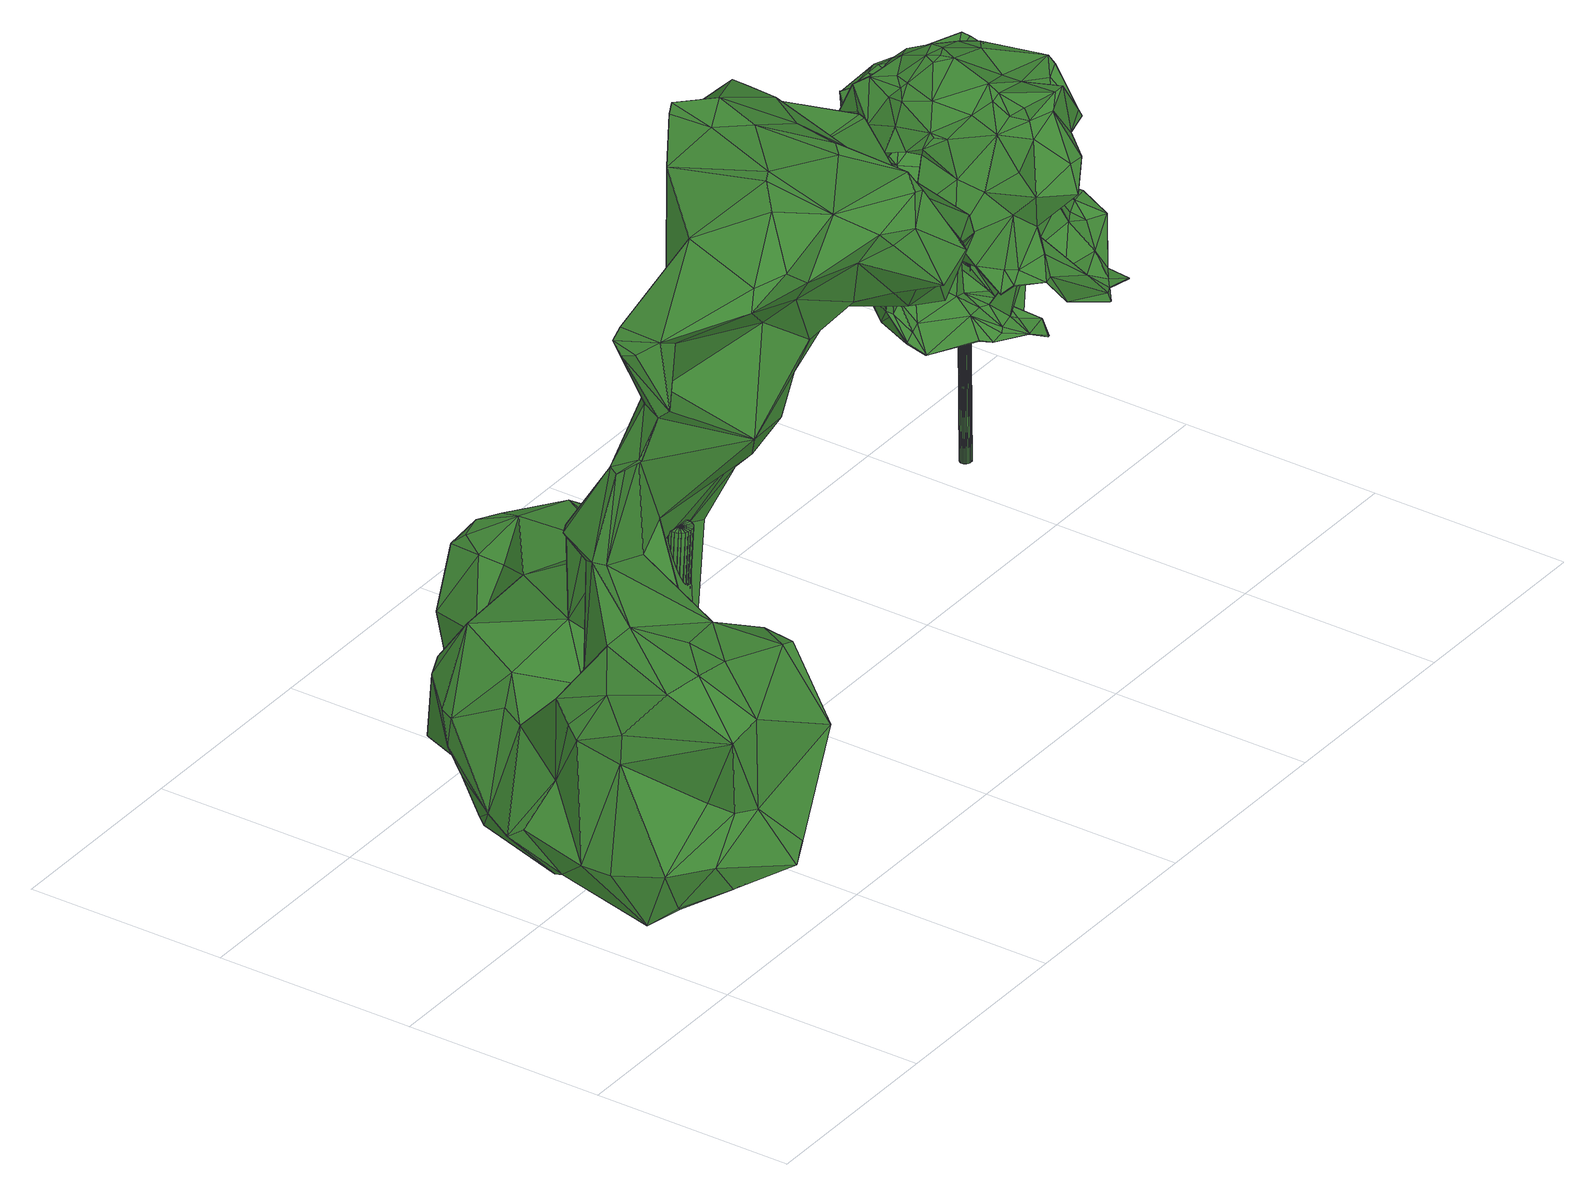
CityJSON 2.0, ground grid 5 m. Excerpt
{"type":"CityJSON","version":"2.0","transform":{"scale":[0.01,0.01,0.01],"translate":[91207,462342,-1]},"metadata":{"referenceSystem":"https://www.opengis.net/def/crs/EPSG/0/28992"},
"CityObjects":{
"tree1":{"type":"SolitaryVegetationObject","attributes":{"gtid":47,"crown_width_m":12.73,"crown_median_z":6.06,"trunk_H_m":6.64,"trunk_DBH_m":0.618,"trunk_radius_m":0.309,"trunk_base_height_m":-0.58,"original_gtid":"47"},"geometry":[{"type":"Solid","lod":"3","boundaries":[[[[0,1,2]],[[3,4,5]],[[6,5,4]],[[6,3,5]],[[7,8,9]],[[10,11,12]],[[13,2,1]],[[14,15,16]],[[16,17,14]],[[18,16,19]],[[20,21,22]],[[23,24,25]],[[26,27,28]],[[29,30,31]],[[32,33,34]],[[8,7,35]],[[36,37,38]],[[39,40,41]],[[42,43,44]],[[45,46,47]],[[47,46,48]],[[16,49,17]],[[50,51,52]],[[53,54,55]],[[50,56,57]],[[58,59,60]],[[61,62,63]],[[64,65,66]],[[64,66,67]],[[42,68,69]],[[70,71,72]],[[73,74,75]],[[58,76,59]],[[49,18,77]],[[12,78,79]],[[80,81,14]],[[63,62,82]],[[83,84,85]],[[25,86,87]],[[88,89,90]],[[91,92,93]],[[91,93,79]],[[94,80,95]],[[94,95,96]],[[18,19,97]],[[63,98,61]],[[44,43,99]],[[100,101,102]],[[98,58,61]],[[103,104,105]],[[106,107,108]],[[70,107,106]],[[109,2,51]],[[0,2,109]],[[58,28,61]],[[16,18,49]],[[57,56,110]],[[111,112,99]],[[109,51,113]],[[114,115,116]],[[113,117,118]],[[113,119,117]],[[99,112,48]],[[120,121,122]],[[123,95,14]],[[124,22,125]],[[81,15,14]],[[126,127,128]],[[129,28,27]],[[130,131,132]],[[133,134,135]],[[61,28,62]],[[62,28,129]],[[136,137,138]],[[139,21,20]],[[18,97,24]],[[124,20,22]],[[106,140,141]],[[142,6,143]],[[118,143,6]],[[144,145,33]],[[146,145,144]],[[98,76,58]],[[86,25,31]],[[24,97,31]],[[147,39,148]],[[147,148,117]],[[25,24,31]],[[113,57,149]],[[113,149,119]],[[108,140,106]],[[143,118,148]],[[29,126,30]],[[31,19,29]],[[127,86,128]],[[111,99,43]],[[57,113,50]],[[39,143,148]],[[25,150,23]],[[91,151,152]],[[153,150,25]],[[26,154,155]],[[156,157,158]],[[159,160,161]],[[77,162,163]],[[153,162,23]],[[27,164,129]],[[155,27,26]],[[26,28,58]],[[2,84,52]],[[165,52,84]],[[48,112,166]],[[14,167,55]],[[17,167,14]],[[166,47,48]],[[121,168,169]],[[158,33,32]],[[18,162,77]],[[170,47,166]],[[62,129,164]],[[82,62,164]],[[132,110,171]],[[172,173,164]],[[70,106,174]],[[155,164,27]],[[123,175,95]],[[142,143,176]],[[51,2,52]],[[177,127,126]],[[178,66,72]],[[179,180,38]],[[181,182,180]],[[181,183,182]],[[117,148,118]],[[184,107,66]],[[19,185,29]],[[185,126,29]],[[37,186,187]],[[39,147,114]],[[117,119,147]],[[179,181,180]],[[153,23,150]],[[188,85,189]],[[113,51,50]],[[59,69,60]],[[13,1,190]],[[52,56,50]],[[144,157,138]],[[191,192,125]],[[164,173,82]],[[121,131,130]],[[193,194,172]],[[195,196,120]],[[124,125,190]],[[197,190,125]],[[124,190,0]],[[198,124,0]],[[109,198,0]],[[96,95,182]],[[135,68,7]],[[195,122,199]],[[135,60,68]],[[190,1,0]],[[184,65,200]],[[201,200,65]],[[13,190,197]],[[165,202,90]],[[20,3,6]],[[81,80,177]],[[75,74,170]],[[122,195,120]],[[203,42,44]],[[108,107,35]],[[204,205,206]],[[141,140,207]],[[87,86,127]],[[67,80,208]],[[143,209,41]],[[7,68,203]],[[135,7,9]],[[133,135,9]],[[30,126,128]],[[31,97,19]],[[7,207,108]],[[7,108,35]],[[210,203,211]],[[212,211,203]],[[102,53,55]],[[100,102,55]],[[108,207,140]],[[25,71,153]],[[141,174,106]],[[35,184,8]],[[107,184,35]],[[38,175,213]],[[25,87,71]],[[8,184,133]],[[73,45,74]],[[31,30,128]],[[31,128,86]],[[71,178,72]],[[175,182,95]],[[114,116,214]],[[215,216,217]],[[215,217,156]],[[198,109,218]],[[213,186,36]],[[70,72,107]],[[199,219,220]],[[194,221,82]],[[222,223,205]],[[178,87,224]],[[225,11,121]],[[186,37,36]],[[168,121,226]],[[34,227,176]],[[98,63,228]],[[229,98,228]],[[75,187,186]],[[53,230,54]],[[177,80,67]],[[231,137,136]],[[205,223,100]],[[47,74,45]],[[181,179,193]],[[14,232,123]],[[184,66,65]],[[41,34,176]],[[233,149,110]],[[182,183,96]],[[92,91,222]],[[23,162,234]],[[136,139,231]],[[226,105,168]],[[235,105,226]],[[163,174,49]],[[236,188,216]],[[236,220,219]],[[156,220,236]],[[146,144,138]],[[42,111,43]],[[15,19,16]],[[170,74,47]],[[155,237,181]],[[126,15,177]],[[81,177,15]],[[71,70,163]],[[48,238,99]],[[46,238,48]],[[170,187,75]],[[33,227,34]],[[145,227,33]],[[207,210,141]],[[15,185,19]],[[126,185,15]],[[147,119,115]],[[147,115,114]],[[145,239,227]],[[156,138,157]],[[110,132,240]],[[90,171,165]],[[23,234,24]],[[111,241,112]],[[203,68,42]],[[99,238,44]],[[100,55,167]],[[161,160,204]],[[193,172,164]],[[186,213,75]],[[73,75,213]],[[71,87,178]],[[57,110,149]],[[33,157,144]],[[225,242,79]],[[168,105,104]],[[233,116,149]],[[175,103,235]],[[243,32,34]],[[234,18,24]],[[8,133,9]],[[7,203,244]],[[73,12,46]],[[192,245,125]],[[207,7,244]],[[134,201,246]],[[134,133,200]],[[180,175,38]],[[182,175,180]],[[14,55,54]],[[232,14,54]],[[172,194,173]],[[194,82,173]],[[181,193,155]],[[164,155,193]],[[137,239,146]],[[44,212,203]],[[198,4,3]],[[218,4,198]],[[70,174,163]],[[244,210,207]],[[176,143,41]],[[247,248,188]],[[96,208,80]],[[41,209,39]],[[229,228,166]],[[163,162,153]],[[158,157,33]],[[46,93,238]],[[77,163,49]],[[246,208,183]],[[89,130,171]],[[216,188,245]],[[110,240,233]],[[240,132,131]],[[248,152,85]],[[248,85,188]],[[232,103,175]],[[199,122,169]],[[137,231,239]],[[122,121,169]],[[39,114,40]],[[45,73,46]],[[227,142,176]],[[230,232,54]],[[161,206,212]],[[231,249,239]],[[236,216,215]],[[156,236,215]],[[146,239,145]],[[237,246,183]],[[151,250,88]],[[242,250,151]],[[71,163,153]],[[238,212,44]],[[93,212,238]],[[188,219,247]],[[236,219,188]],[[189,13,245]],[[189,245,188]],[[226,251,235]],[[198,3,124]],[[119,149,116]],[[252,199,220]],[[252,220,158]],[[156,158,220]],[[191,216,192]],[[216,191,136]],[[124,3,20]],[[204,222,205]],[[165,171,52]],[[146,138,137]],[[227,239,142]],[[249,142,239]],[[159,92,160]],[[56,171,110]],[[113,118,218]],[[243,34,41]],[[141,210,205]],[[246,237,155]],[[246,155,154]],[[152,248,101]],[[183,181,237]],[[154,134,246]],[[244,203,210]],[[120,196,233]],[[72,66,107]],[[232,104,103]],[[49,141,205]],[[49,205,17]],[[169,219,199]],[[138,217,216]],[[6,4,118]],[[191,125,253]],[[191,253,136]],[[60,135,254]],[[60,254,58]],[[68,60,69]],[[154,26,254]],[[205,210,211]],[[218,118,4]],[[177,67,224]],[[98,241,76]],[[221,166,228]],[[221,228,63]],[[52,171,56]],[[64,208,65]],[[67,208,64]],[[183,208,96]],[[174,141,49]],[[240,121,120]],[[240,120,233]],[[166,112,241]],[[135,134,154]],[[42,69,59]],[[42,59,111]],[[87,127,224]],[[177,224,127]],[[93,46,12]],[[63,82,221]],[[90,151,88]],[[202,151,90]],[[225,78,11]],[[226,11,10]],[[121,11,226]],[[58,254,26]],[[39,209,143]],[[113,218,109]],[[130,89,88]],[[138,156,217]],[[169,168,104]],[[125,21,139]],[[22,21,125]],[[136,253,139]],[[103,105,235]],[[196,214,116]],[[125,139,253]],[[154,254,135]],[[152,101,91]],[[90,89,171]],[[91,223,222]],[[91,101,223]],[[76,241,59]],[[59,241,111]],[[92,222,160]],[[94,96,80]],[[251,226,10]],[[93,159,212]],[[159,161,212]],[[93,92,159]],[[66,224,67]],[[178,224,66]],[[18,234,162]],[[170,221,187]],[[206,205,255]],[[187,221,194]],[[166,221,170]],[[195,199,252]],[[195,252,158]],[[211,255,205]],[[79,242,91]],[[151,91,242]],[[204,206,161]],[[6,142,256]],[[6,256,20]],[[208,246,201]],[[208,201,65]],[[175,123,232]],[[175,251,213]],[[204,160,222]],[[205,167,17]],[[100,167,205]],[[37,257,38]],[[240,131,121]],[[179,38,257]],[[134,200,201]],[[193,179,257]],[[37,187,257]],[[187,258,257]],[[258,193,257]],[[132,171,130]],[[32,243,158]],[[80,14,95]],[[169,104,219]],[[251,73,213]],[[38,213,36]],[[235,251,175]],[[232,230,104]],[[196,116,233]],[[102,248,247]],[[102,101,248]],[[214,158,243]],[[214,243,114]],[[158,214,195]],[[196,195,214]],[[13,259,2]],[[189,259,13]],[[84,2,259]],[[84,259,189]],[[189,85,84]],[[225,250,242]],[[251,10,73]],[[216,245,192]],[[197,125,245]],[[130,88,250]],[[13,197,245]],[[53,104,230]],[[53,102,104]],[[219,104,247]],[[247,104,102]],[[79,78,225]],[[11,78,12]],[[151,260,152]],[[79,93,12]],[[73,10,12]],[[184,200,133]],[[187,194,258]],[[258,194,193]],[[212,206,255]],[[212,255,211]],[[138,216,136]],[[142,249,256]],[[139,20,256]],[[231,139,256]],[[231,256,249]],[[241,229,166]],[[241,98,229]],[[121,250,225]],[[130,250,121]],[[202,261,151]],[[165,84,261]],[[165,261,202]],[[100,262,101]],[[223,101,262]],[[223,262,100]],[[41,40,243]],[[114,243,40]],[[151,261,260]],[[119,116,115]],[[261,84,260]],[[152,260,85]],[[83,85,260]],[[83,260,84]],[[263,264,265]],[[263,265,266]],[[266,265,267]],[[266,267,268]],[[265,264,269]],[[265,269,267]],[[267,269,270]],[[267,270,268]],[[269,264,271]],[[269,271,270]],[[270,271,272]],[[270,272,268]],[[271,264,273]],[[271,273,272]],[[272,273,274]],[[272,274,268]],[[273,264,275]],[[273,275,274]],[[274,275,276]],[[274,276,268]],[[275,264,277]],[[275,277,276]],[[276,277,278]],[[276,278,268]],[[277,264,279]],[[277,279,278]],[[278,279,280]],[[278,280,268]],[[279,264,281]],[[279,281,280]],[[280,281,282]],[[280,282,268]],[[281,264,283]],[[281,283,282]],[[282,283,284]],[[282,284,268]],[[283,264,285]],[[283,285,284]],[[284,285,286]],[[284,286,268]],[[285,264,287]],[[285,287,286]],[[286,287,288]],[[286,288,268]],[[287,264,289]],[[287,289,288]],[[288,289,290]],[[288,290,268]],[[289,264,291]],[[289,291,290]],[[290,291,292]],[[290,292,268]],[[291,264,293]],[[291,293,292]],[[292,293,294]],[[292,294,268]],[[293,264,295]],[[293,295,294]],[[294,295,296]],[[294,296,268]],[[295,264,297]],[[295,297,296]],[[296,297,298]],[[296,298,268]],[[297,264,299]],[[297,299,298]],[[298,299,300]],[[298,300,268]],[[299,264,301]],[[299,301,300]],[[300,301,302]],[[300,302,268]],[[301,264,303]],[[301,303,302]],[[302,303,304]],[[302,304,268]],[[303,264,305]],[[303,305,304]],[[304,305,306]],[[304,306,268]],[[305,264,307]],[[305,307,306]],[[306,307,308]],[[306,308,268]],[[307,264,309]],[[307,309,308]],[[308,309,310]],[[308,310,268]],[[309,264,311]],[[309,311,310]],[[310,311,312]],[[310,312,268]],[[311,264,263]],[[311,263,312]],[[312,263,266]],[[312,266,268]]]]}]},
"tree2":{"type":"SolitaryVegetationObject","attributes":{"gtid":76,"crown_width_m":6.55,"crown_median_z":5.86,"trunk_H_m":6.32,"trunk_DBH_m":0.288,"trunk_radius_m":0.144,"trunk_base_height_m":-0.46,"original_gtid":"77"},"geometry":[{"type":"Solid","lod":"3","boundaries":[[[[313,314,315]],[[316,315,314]],[[317,318,319]],[[320,321,322]],[[323,324,325]],[[326,327,328]],[[329,330,331]],[[332,333,334]],[[335,336,337]],[[338,339,340]],[[341,342,343]],[[344,345,346]],[[347,348,349]],[[350,351,352]],[[340,353,354]],[[355,354,353]],[[328,356,357]],[[327,356,328]],[[358,359,360]],[[361,359,362]],[[363,364,365]],[[366,367,368]],[[327,357,356]],[[369,342,370]],[[371,346,345]],[[351,350,372]],[[373,374,375]],[[376,377,378]],[[379,376,378]],[[380,381,382]],[[383,384,385]],[[376,386,377]],[[387,377,386]],[[388,389,390]],[[391,392,393]],[[394,395,396]],[[397,329,398]],[[399,400,401]],[[402,403,404]],[[339,313,405]],[[406,407,408]],[[409,350,352]],[[348,410,349]],[[411,412,413]],[[414,413,412]],[[377,387,415]],[[416,417,418]],[[419,420,421]],[[422,393,418]],[[391,393,422]],[[402,423,424]],[[402,424,425]],[[426,427,428]],[[429,430,431]],[[415,387,432]],[[433,434,411]],[[400,435,401]],[[436,437,438]],[[439,358,360]],[[439,360,440]],[[441,344,442]],[[432,387,443]],[[379,444,386]],[[441,445,446]],[[447,445,441]],[[448,449,450]],[[426,451,444]],[[452,321,453]],[[405,454,339]],[[455,456,457]],[[458,459,460]],[[448,459,458]],[[461,462,463]],[[464,465,423]],[[466,467,468]],[[469,470,471]],[[472,470,469]],[[473,474,475]],[[476,477,478]],[[479,480,481]],[[482,445,447]],[[403,371,483]],[[484,485,486]],[[487,488,489]],[[415,490,452]],[[491,492,493]],[[494,399,495]],[[409,352,351]],[[496,426,497]],[[498,491,499]],[[499,491,493]],[[500,501,379]],[[378,500,379]],[[404,403,483]],[[502,400,503]],[[504,505,495]],[[506,507,508]],[[477,508,509]],[[506,508,477]],[[510,511,512]],[[513,514,329]],[[456,351,372]],[[382,515,516]],[[517,518,457]],[[451,443,444]],[[496,497,451]],[[416,475,474]],[[388,519,389]],[[361,362,520]],[[475,416,393]],[[475,393,392]],[[500,521,350]],[[398,329,522]],[[333,523,524]],[[336,474,337]],[[507,337,474]],[[506,337,507]],[[525,526,527]],[[453,321,528]],[[328,529,326]],[[498,530,531]],[[329,397,484]],[[532,533,534]],[[535,457,536]],[[520,362,537]],[[376,379,386]],[[324,323,503]],[[503,538,324]],[[539,485,540]],[[541,505,542]],[[543,544,545]],[[462,546,547]],[[462,547,548]],[[534,549,550]],[[551,552,499]],[[553,499,552]],[[554,548,555]],[[443,414,432]],[[335,416,336]],[[550,556,532]],[[534,550,532]],[[507,474,508]],[[557,558,464]],[[392,547,546]],[[440,559,368]],[[502,435,400]],[[549,340,560]],[[484,486,329]],[[364,561,365]],[[473,475,392]],[[347,410,537]],[[562,563,399]],[[348,396,395]],[[348,564,396]],[[565,566,567]],[[472,469,455]],[[568,359,361]],[[569,390,472]],[[518,569,472]],[[570,492,571]],[[572,573,550]],[[572,550,560]],[[574,575,576]],[[492,354,571]],[[577,363,578]],[[446,579,551]],[[476,506,477]],[[384,573,385]],[[464,558,580]],[[581,582,583]],[[584,353,510]],[[533,510,353]],[[361,562,585]],[[570,586,587]],[[373,342,369]],[[322,490,415]],[[322,415,588]],[[446,445,482]],[[408,589,406]],[[389,519,590]],[[341,591,370]],[[418,592,593]],[[594,595,596]],[[597,463,509]],[[560,340,339]],[[332,598,599]],[[398,600,601]],[[602,553,517]],[[386,444,443]],[[387,386,443]],[[603,446,482]],[[604,447,442]],[[601,605,540]],[[606,607,324]],[[607,608,324]],[[332,334,598]],[[609,610,611]],[[569,518,517]],[[317,612,613]],[[317,613,318]],[[614,615,616]],[[617,618,619]],[[336,416,474]],[[529,328,620]],[[458,358,439]],[[458,439,448]],[[517,553,569]],[[621,333,622]],[[623,624,542]],[[560,317,625]],[[322,321,490]],[[347,349,410]],[[626,627,628]],[[629,526,525]],[[630,631,632]],[[633,368,367]],[[486,634,330]],[[405,320,635]],[[615,614,374]],[[345,344,441]],[[418,393,416]],[[575,636,576]],[[589,637,638]],[[415,432,588]],[[320,639,583]],[[640,618,641]],[[642,641,618]],[[531,340,354]],[[411,326,433]],[[525,527,406]],[[643,364,363]],[[373,375,614]],[[466,468,389]],[[644,471,524]],[[457,518,472]],[[440,368,645]],[[313,339,314]],[[476,566,335]],[[603,579,446]],[[646,647,648]],[[391,547,392]],[[314,339,649]],[[493,492,570]],[[650,620,481]],[[409,651,350]],[[389,468,390]],[[468,467,390]],[[611,652,634]],[[649,531,530]],[[607,653,608]],[[654,417,416]],[[423,655,464]],[[537,595,594]],[[531,492,498]],[[513,590,656]],[[657,591,653]],[[657,653,607]],[[456,372,430]],[[514,658,659]],[[495,658,514]],[[355,353,584]],[[498,553,602]],[[499,553,498]],[[546,462,660]],[[633,661,368]],[[499,662,551]],[[568,361,585]],[[466,663,467]],[[331,663,466]],[[642,629,641]],[[664,641,629]],[[621,665,666]],[[568,585,667]],[[410,395,668]],[[556,384,565]],[[384,383,565]],[[374,614,375]],[[548,669,462]],[[670,671,672]],[[425,424,365]],[[317,319,625]],[[673,611,674]],[[618,434,675]],[[555,391,554]],[[391,555,547]],[[547,555,548]],[[449,653,418]],[[440,360,559]],[[313,315,676]],[[632,677,678]],[[602,535,530]],[[517,457,602]],[[546,660,473]],[[536,408,535]],[[589,525,406]],[[358,458,595]],[[460,596,595]],[[460,595,458]],[[667,585,366]],[[562,366,585]],[[679,646,680]],[[681,436,682]],[[454,613,612]],[[503,494,538]],[[385,683,383]],[[569,553,421]],[[441,442,447]],[[602,530,498]],[[580,558,465]],[[484,397,485]],[[378,377,684]],[[685,473,660]],[[409,686,651]],[[662,446,551]],[[479,626,451]],[[628,451,626]],[[560,612,317]],[[563,562,687]],[[687,361,520]],[[361,687,562]],[[318,433,326]],[[564,688,689]],[[605,601,687]],[[344,671,442]],[[373,436,374]],[[491,498,492]],[[477,533,478]],[[637,589,536]],[[381,564,515]],[[433,690,434]],[[404,574,576]],[[456,691,536]],[[399,401,562]],[[603,482,504]],[[587,586,575]],[[574,587,575]],[[644,524,686]],[[423,465,624]],[[692,530,535]],[[649,530,692]],[[649,692,535]],[[481,620,357]],[[351,455,409]],[[588,432,414]],[[359,358,595]],[[693,668,395]],[[694,695,653]],[[329,486,330]],[[418,417,592]],[[696,591,554]],[[656,590,519]],[[626,357,627]],[[655,423,437]],[[503,400,399]],[[602,457,535]],[[470,472,697]],[[467,697,390]],[[617,698,699]],[[700,701,702]],[[700,702,621]],[[481,626,479]],[[480,489,703]],[[471,610,598]],[[609,598,610]],[[481,357,626]],[[693,622,332]],[[395,622,693]],[[560,550,549]],[[556,567,532]],[[563,687,704]],[[704,687,522]],[[476,478,533]],[[476,533,532]],[[436,615,374]],[[522,600,398]],[[477,509,705]],[[649,535,314]],[[359,568,360]],[[568,667,360]],[[669,681,463]],[[554,591,341]],[[645,661,706]],[[325,324,695]],[[642,406,527]],[[474,473,707]],[[474,707,508]],[[345,708,709]],[[710,708,345]],[[711,596,712]],[[488,592,417]],[[524,471,334]],[[713,634,539]],[[454,405,635]],[[454,635,619]],[[690,613,675]],[[339,454,560]],[[416,683,654]],[[335,683,416]],[[654,679,417]],[[323,714,503]],[[464,655,369]],[[542,505,658]],[[577,715,363]],[[598,334,471]],[[483,574,404]],[[589,638,525]],[[669,463,462]],[[390,569,716]],[[342,373,614]],[[482,715,577]],[[717,592,487]],[[392,546,473]],[[414,412,588]],[[718,653,449]],[[719,465,558]],[[510,571,584]],[[503,399,494]],[[476,337,506]],[[335,337,476]],[[318,690,433]],[[326,529,319]],[[326,319,318]],[[335,383,683]],[[557,720,558]],[[447,604,363]],[[643,363,604]],[[495,716,569]],[[339,338,649]],[[693,609,611]],[[380,717,480]],[[721,666,665]],[[586,570,571]],[[586,571,512]],[[512,571,510]],[[531,338,340]],[[560,454,612]],[[706,661,633]],[[531,649,338]],[[535,408,407]],[[472,390,697]],[[700,622,394]],[[495,514,716]],[[440,645,722]],[[717,487,480]],[[723,521,724]],[[723,724,452]],[[607,606,630]],[[313,528,405]],[[676,528,313]],[[642,526,629]],[[493,708,725]],[[323,325,633]],[[717,593,592]],[[451,497,479]],[[430,536,691]],[[583,429,698]],[[699,698,429]],[[341,343,616]],[[665,702,701]],[[667,368,559]],[[699,407,617]],[[573,572,726]],[[384,556,573]],[[527,526,642]],[[727,674,611]],[[541,494,495]],[[659,658,505]],[[563,704,399]],[[436,681,728]],[[514,704,329]],[[399,704,514]],[[366,435,502]],[[535,407,699]],[[729,380,382]],[[729,347,594]],[[549,353,340]],[[457,472,455]],[[496,451,426]],[[409,455,686]],[[686,455,469]],[[318,613,690]],[[630,720,657]],[[630,657,607]],[[427,701,700]],[[663,730,467]],[[550,573,556]],[[331,466,513]],[[331,513,329]],[[357,620,328]],[[350,651,500]],[[332,622,333]],[[367,366,502]],[[596,729,594]],[[399,514,578]],[[578,363,731]],[[732,444,379]],[[634,713,727]],[[732,665,426]],[[732,426,444]],[[711,729,596]],[[382,347,729]],[[532,566,476]],[[567,566,532]],[[428,564,381]],[[549,533,353]],[[549,534,533]],[[713,733,734]],[[601,485,398]],[[397,398,485]],[[366,368,667]],[[608,653,695]],[[348,688,564]],[[718,694,653]],[[606,324,677]],[[624,719,542]],[[395,394,622]],[[621,622,700]],[[390,716,388]],[[464,369,591]],[[667,559,360]],[[652,330,634]],[[652,331,330]],[[735,480,487]],[[538,677,324]],[[719,677,538]],[[736,582,581]],[[553,552,419]],[[579,419,552]],[[540,485,601]],[[456,430,691]],[[502,503,714]],[[502,714,367]],[[449,418,593]],[[680,703,489]],[[680,489,488]],[[737,628,627]],[[557,738,720]],[[739,515,382]],[[381,515,739]],[[737,443,628]],[[531,354,492]],[[430,740,664]],[[320,528,321]],[[689,515,564]],[[487,592,488]],[[684,377,741]],[[616,615,728]],[[616,728,681]],[[742,722,743]],[[320,405,528]],[[668,744,410]],[[428,479,497]],[[428,497,426]],[[744,734,733]],[[695,324,608]],[[706,633,695]],[[325,695,633]],[[706,695,694]],[[367,714,633]],[[699,431,314]],[[535,699,314]],[[745,632,631]],[[721,665,501]],[[314,431,316]],[[425,403,402]],[[334,333,524]],[[625,319,746]],[[329,704,522]],[[564,747,396]],[[734,727,713]],[[748,723,315]],[[537,594,347]],[[380,749,717]],[[428,747,564]],[[427,747,428]],[[396,700,394]],[[380,729,711]],[[634,727,611]],[[377,415,741]],[[427,700,747]],[[396,747,700]],[[697,467,730]],[[697,730,470]],[[709,708,493]],[[725,708,710]],[[501,665,732]],[[501,732,379]],[[501,750,721]],[[348,347,382]],[[751,734,668]],[[395,410,348]],[[539,634,485]],[[486,485,634]],[[315,723,452]],[[725,710,662]],[[446,662,710]],[[725,662,493]],[[345,441,710]],[[710,441,446]],[[414,443,752]],[[414,752,413]],[[737,752,443]],[[413,752,737]],[[469,471,644]],[[469,644,686]],[[694,645,706]],[[616,343,614]],[[586,512,753]],[[373,369,437]],[[591,369,370]],[[541,495,505]],[[523,754,686]],[[524,523,686]],[[740,582,736]],[[573,683,385]],[[683,726,654]],[[373,437,436]],[[341,370,342]],[[645,694,722]],[[755,638,637]],[[456,536,457]],[[368,661,645]],[[342,614,343]],[[435,562,401]],[[630,606,756]],[[737,627,413]],[[754,523,757]],[[756,606,745]],[[758,509,759]],[[759,575,758]],[[675,434,690]],[[577,578,659]],[[514,659,578]],[[740,429,582]],[[740,430,429]],[[577,659,760]],[[426,701,427]],[[665,701,426]],[[648,647,529]],[[698,619,583]],[[570,709,493]],[[570,483,709]],[[637,536,430]],[[583,582,429]],[[750,686,754]],[[686,750,651]],[[651,750,501]],[[651,501,500]],[[429,431,699]],[[618,675,619]],[[583,639,581]],[[761,742,743]],[[660,461,597]],[[664,629,755]],[[588,640,581]],[[762,618,617]],[[335,566,565]],[[676,453,528]],[[443,451,628]],[[640,641,664]],[[757,666,721]],[[454,619,675]],[[454,675,613]],[[650,703,680]],[[670,425,763]],[[408,536,589]],[[642,618,762]],[[430,755,637]],[[664,755,430]],[[617,406,642]],[[642,762,617]],[[617,407,406]],[[335,565,383]],[[640,736,581]],[[640,664,736]],[[656,519,514]],[[716,514,519]],[[698,617,619]],[[619,320,583]],[[320,619,635]],[[453,676,315]],[[455,351,456]],[[722,718,743]],[[722,694,718]],[[525,638,755]],[[722,742,440]],[[439,440,742]],[[439,742,448]],[[470,610,471]],[[606,544,745]],[[677,544,606]],[[623,399,578]],[[424,423,623]],[[623,423,624]],[[539,540,764]],[[539,764,713]],[[363,365,731]],[[424,623,365]],[[735,489,480]],[[346,403,765]],[[346,765,344]],[[344,672,671]],[[326,411,413]],[[348,382,688]],[[588,618,640]],[[567,556,565]],[[560,766,679]],[[625,766,560]],[[355,571,354]],[[584,571,355]],[[646,766,625]],[[646,679,766]],[[548,554,341]],[[755,629,525]],[[679,488,417]],[[705,512,511]],[[364,643,561]],[[767,679,726]],[[767,726,572]],[[573,726,683]],[[654,726,679]],[[533,477,511]],[[533,511,510]],[[632,745,677]],[[494,541,538]],[[575,753,758]],[[753,575,586]],[[719,538,541]],[[611,610,652]],[[504,495,768]],[[542,719,541]],[[369,655,437]],[[727,734,674]],[[341,669,548]],[[616,669,341]],[[681,669,616]],[[759,509,463]],[[759,463,681]],[[576,769,404]],[[572,560,767]],[[410,733,520]],[[744,733,410]],[[514,513,656]],[[751,668,693]],[[520,537,410]],[[357,327,627]],[[716,519,388]],[[513,466,590]],[[389,590,466]],[[543,745,544]],[[677,745,543]],[[623,658,399]],[[399,658,495]],[[751,693,611]],[[673,751,611]],[[674,734,751]],[[673,674,751]],[[623,542,658]],[[687,764,605]],[[605,764,540]],[[520,764,687]],[[520,713,764]],[[758,753,509]],[[587,483,570]],[[464,580,465]],[[703,650,480]],[[650,481,480]],[[483,587,574]],[[663,770,730]],[[621,702,665]],[[735,487,489]],[[504,760,505]],[[593,771,449]],[[593,717,749]],[[593,749,771]],[[709,483,371]],[[709,371,345]],[[765,403,772]],[[648,650,680]],[[721,750,754]],[[754,757,721]],[[648,680,646]],[[461,660,462]],[[391,422,554]],[[742,761,718]],[[742,718,448]],[[448,718,449]],[[696,554,422]],[[743,718,761]],[[326,627,327]],[[413,627,326]],[[599,609,332]],[[693,332,609]],[[599,598,609]],[[323,633,714]],[[648,529,650]],[[679,680,488]],[[679,767,560]],[[412,411,434]],[[412,434,588]],[[480,381,380]],[[479,428,381]],[[479,381,480]],[[381,739,382]],[[597,461,463]],[[315,316,748]],[[579,552,551]],[[516,515,689]],[[418,653,422]],[[422,653,696]],[[696,653,591]],[[748,521,723]],[[569,421,420]],[[553,419,421]],[[603,419,579]],[[603,504,420]],[[504,768,420]],[[569,420,495]],[[495,420,768]],[[603,420,419]],[[529,620,650]],[[712,596,460]],[[558,720,678]],[[558,678,719]],[[719,678,677]],[[720,632,678]],[[720,630,632]],[[577,760,482]],[[363,715,447]],[[623,731,365]],[[659,505,760]],[[504,482,760]],[[521,748,350]],[[435,366,562]],[[677,543,545]],[[677,545,544]],[[470,770,610]],[[652,610,770]],[[652,770,331]],[[470,730,770]],[[331,770,663]],[[713,520,733]],[[523,333,666]],[[523,666,757]],[[333,621,666]],[[378,684,500]],[[521,500,684]],[[736,664,740]],[[452,490,321]],[[453,315,452]],[[720,738,657]],[[588,581,639]],[[662,499,773]],[[473,685,707]],[[452,741,415]],[[493,773,499]],[[662,773,493]],[[508,685,509]],[[707,685,508]],[[430,372,431]],[[756,774,630]],[[630,774,631]],[[745,631,774]],[[745,774,756]],[[431,372,316]],[[319,647,646]],[[529,647,319]],[[404,769,402]],[[588,434,618]],[[759,402,769]],[[477,705,511]],[[382,516,688]],[[689,688,516]],[[712,749,711]],[[380,711,749]],[[685,660,597]],[[685,597,509]],[[425,772,403]],[[670,672,425]],[[601,600,687]],[[522,687,600]],[[372,350,748]],[[372,748,316]],[[623,578,731]],[[769,576,636]],[[521,684,724]],[[668,734,744]],[[712,460,775]],[[322,588,639]],[[322,639,320]],[[771,775,449]],[[749,775,771]],[[749,712,775]],[[402,438,423]],[[682,438,402]],[[423,438,437]],[[741,724,684]],[[741,452,724]],[[561,643,763]],[[759,682,402]],[[509,753,705]],[[759,681,682]],[[682,436,438]],[[705,753,512]],[[449,775,459]],[[459,775,460]],[[595,537,776]],[[595,776,359]],[[464,738,557]],[[591,738,464]],[[591,657,738]],[[561,763,365]],[[604,763,643]],[[670,763,604]],[[362,359,776]],[[362,776,537]],[[365,763,425]],[[436,728,615]],[[646,746,319]],[[625,746,646]],[[442,671,604]],[[670,604,671]],[[482,447,715]],[[449,459,450]],[[719,624,465]],[[371,403,346]],[[769,636,759]],[[759,636,575]],[[765,772,344]],[[672,344,772]],[[672,772,425]],[[448,450,459]],[[777,778,779]],[[777,779,780]],[[780,779,781]],[[780,781,782]],[[779,778,783]],[[779,783,781]],[[781,783,784]],[[781,784,782]],[[783,778,785]],[[783,785,784]],[[784,785,786]],[[784,786,782]],[[785,778,787]],[[785,787,786]],[[786,787,788]],[[786,788,782]],[[787,778,789]],[[787,789,788]],[[788,789,790]],[[788,790,782]],[[789,778,791]],[[789,791,790]],[[790,791,792]],[[790,792,782]],[[791,778,793]],[[791,793,792]],[[792,793,794]],[[792,794,782]],[[793,778,795]],[[793,795,794]],[[794,795,796]],[[794,796,782]],[[795,778,797]],[[795,797,796]],[[796,797,798]],[[796,798,782]],[[797,778,799]],[[797,799,798]],[[798,799,800]],[[798,800,782]],[[799,778,801]],[[799,801,800]],[[800,801,802]],[[800,802,782]],[[801,778,803]],[[801,803,802]],[[802,803,804]],[[802,804,782]],[[803,778,805]],[[803,805,804]],[[804,805,806]],[[804,806,782]],[[805,778,807]],[[805,807,806]],[[806,807,808]],[[806,808,782]],[[807,778,809]],[[807,809,808]],[[808,809,810]],[[808,810,782]],[[809,778,811]],[[809,811,810]],[[810,811,812]],[[810,812,782]],[[811,778,813]],[[811,813,812]],[[812,813,814]],[[812,814,782]],[[813,778,815]],[[813,815,814]],[[814,815,816]],[[814,816,782]],[[815,778,817]],[[815,817,816]],[[816,817,818]],[[816,818,782]],[[817,778,819]],[[817,819,818]],[[818,819,820]],[[818,820,782]],[[819,778,821]],[[819,821,820]],[[820,821,822]],[[820,822,782]],[[821,778,823]],[[821,823,822]],[[822,823,824]],[[822,824,782]],[[823,778,825]],[[823,825,824]],[[824,825,826]],[[824,826,782]],[[825,778,777]],[[825,777,826]],[[826,777,780]],[[826,780,782]]]]}]}
},
"vertices":[
[893,655,1584],[901,772,1573],[784,698,1523],[1085,559,1529],[1069,448,1526],[1121,478,1483],[1153,476,1463],[108,707,202],[158,764,148],[150,746,137],[476,549,737],[475,560,980],[346,557,773],[987,814,1392],[771,740,447],[899,849,405],[850,893,446],[680,886,488],[855,1139,430],[982,1094,422],[1182,681,1502],[1232,791,1468],[1207,815,1488],[795,1277,341],[849,1247,386],[826,1271,170],[73,217,141],[239,161,170],[87,185,152],[1094,1041,346],[1051,1024,226],[1004,1121,255],[1269,308,1109],[1322,329,1031],[1310,245,1242],[231,860,180],[560,241,581],[557,168,493],[569,233,471],[1107,126,1347],[1098,148,1307],[1154,179,1315],[107,528,352],[63,464,542],[96,519,573],[255,276,719],[213,403,736],[163,187,714],[92,222,689],[633,975,451],[734,386,1544],[796,443,1571],[624,529,1482],[810,599,706],[784,618,648],[750,623,669],[595,337,1436],[672,303,1445],[24,228,127],[8,392,231],[45,468,163],[83,186,156],[169,101,191],[112,108,272],[521,894,149],[408,736,107],[535,930,111],[703,823,136],[28,602,223],[32,561,252],[450,1103,87],[674,1207,128],[451,1100,83],[380,299,701],[267,189,696],[480,182,632],[4,311,236],[759,1112,363],[413,554,990],[381,556,989],[770,685,196],[862,704,223],[294,18,219],[809,544,1264],[638,599,1362],[854,706,1164],[946,1109,128],[880,1098,117],[364,531,1312],[372,498,1321],[404,581,1314],[398,583,991],[366,685,801],[307,568,797],[597,620,335],[605,593,380],[655,518,145],[878,1199,405],[9,171,278],[86,379,635],[634,642,710],[609,611,997],[781,553,821],[722,597,674],[829,548,780],[785,521,827],[360,1030,316],[311,888,142],[245,909,233],[826,458,1575],[565,323,1392],[49,433,519],[58,319,568],[848,301,1509],[1042,142,1281],[943,208,1412],[885,260,1379],[1035,212,1500],[1067,254,1522],[911,221,1452],[882,386,1138],[681,395,982],[875,423,1045],[617,616,430],[1002,709,1586],[1109,882,1426],[1066,991,255],[1005,1002,148],[1034,1026,197],[187,111,178],[429,447,1166],[548,545,1133],[490,474,1300],[200,710,98],[209,509,122],[94,521,121],[1364,730,1314],[1388,570,1163],[1352,578,1137],[1262,766,1429],[279,946,298],[386,954,461],[1290,445,1350],[1098,227,1450],[1397,469,1007],[1433,421,1080],[1427,465,1059],[998,186,1435],[1063,211,1492],[746,299,1385],[776,1277,276],[461,535,1138],[630,643,1063],[687,1242,234],[179,448,124],[310,212,163],[1303,534,1040],[1350,488,1008],[1213,351,1066],[335,604,775],[385,690,785],[346,591,755],[759,1179,365],[593,1072,285],[283,72,188],[448,591,1323],[158,94,572],[639,778,452],[771,463,874],[846,438,938],[235,84,601],[425,469,1337],[319,58,219],[297,20,216],[390,1034,346],[600,498,422],[1320,265,1276],[945,846,135],[667,1084,101],[584,303,257],[621,343,248],[558,329,145],[630,364,241],[637,426,144],[316,800,117],[1098,997,339],[514,179,624],[449,34,495],[960,743,1083],[873,713,1203],[924,781,1588],[1278,748,1354],[1177,720,1317],[383,166,220],[327,24,261],[944,361,1200],[956,321,1220],[1076,872,1418],[953,581,1586],[900,457,1041],[265,677,112],[307,612,148],[457,596,1282],[222,701,373],[407,659,755],[461,738,511],[401,604,730],[258,908,299],[560,609,148],[1135,158,1342],[326,794,423],[376,640,419],[207,522,564],[562,288,596],[1012,254,1238],[1252,583,1103],[1184,660,1139],[1308,579,1108],[1033,414,1526],[1018,621,953],[1094,553,1076],[241,84,367],[406,706,794],[446,697,788],[783,944,122],[399,500,1034],[566,567,776],[1342,325,1243],[194,113,369],[186,179,376],[812,594,703],[1441,638,1341],[785,599,649],[774,349,1311],[803,1243,371],[621,590,687],[1063,632,996],[470,386,147],[161,428,706],[1409,543,1164],[766,431,1227],[60,325,490],[396,505,1037],[1068,224,1243],[262,769,374],[1045,741,1248],[437,437,152],[920,670,976],[885,680,1039],[1436,621,1339],[423,473,1143],[449,409,606],[1118,507,1135],[1292,753,1365],[81,450,146],[454,583,478],[1253,629,1357],[527,229,368],[378,188,374],[791,584,1364],[574,585,1167],[532,598,1243],[568,573,777],[671,601,41],[640,602,42],[670,609,41],[689,576,705],[688,584,706],[658,578,706],[667,616,42],[685,592,706],[663,623,42],[680,598,706],[656,628,43],[674,604,706],[649,632,43],[667,607,707],[641,633,43],[659,608,707],[633,632,43],[651,608,707],[626,629,43],[643,605,707],[619,625,43],[637,600,707],[614,618,43],[632,594,707],[610,611,43],[628,586,707],[609,603,43],[627,579,707],[610,595,43],[628,571,707],[613,588,42],[631,563,706],[617,581,42],[635,557,706],[624,576,41],[641,551,706],[631,572,41],[649,548,705],[639,571,41],[657,547,705],[647,572,41],[665,547,705],[654,575,41],[672,550,705],[661,579,41],[679,555,705],[666,586,41],[684,561,705],[669,593,41],[687,568,705],
[1955,965,858],[1944,926,848],[1927,949,952],[1855,857,949],[2136,1165,853],[2200,1120,907],[2200,1118,904],[1977,1057,924],[1971,1019,1009],[2036,995,1015],[2222,781,723],[2208,849,686],[2277,781,695],[2256,1062,932],[2374,1007,939],[2351,1021,913],[2009,477,620],[1964,491,702],[1935,481,707],[2112,510,930],[2096,574,1033],[2066,507,936],[2230,1139,622],[2276,1034,538],[2277,1070,516],[2020,995,669],[1970,1009,765],[2049,1046,662],[2334,826,493],[2316,736,461],[2344,742,457],[2000,681,497],[1937,762,500],[2008,709,521],[2239,668,734],[2165,660,834],[2201,622,732],[1884,755,1022],[1859,757,991],[1876,740,1018],[2022,1044,514],[1986,1013,518],[1981,1077,505],[2375,1007,937],[2379,988,933],[2351,677,626],[2328,599,634],[2351,676,624],[2269,553,680],[2270,553,683],[2035,595,482],[2067,567,472],[2102,608,483],[2296,626,645],[2280,702,707],[2315,685,653],[2245,732,500],[2284,775,476],[2016,758,539],[1861,803,967],[2283,700,473],[2307,683,422],[2320,688,441],[2074,858,1087],[2062,887,1082],[2048,859,1082],[2082,827,1087],[2228,790,818],[2296,746,938],[2182,742,831],[2222,1176,626],[2192,1213,624],[2196,1201,647],[2107,874,1084],[2110,905,1081],[1891,602,714],[1886,586,706],[1871,627,729],[2376,914,514],[2370,951,510],[2335,952,526],[2242,598,936],[2158,622,849],[2251,620,939],[2051,392,628],[2082,417,638],[2074,621,656],[2186,659,735],[2188,595,716],[2163,732,491],[2073,728,522],[2136,756,514],[1976,1066,908],[2109,856,777],[2014,888,726],[2030,774,741],[1882,708,1023],[2222,604,727],[2206,1074,924],[2204,1049,918],[2232,1019,934],[2135,968,1024],[2074,959,1052],[2270,999,665],[2231,1014,721],[2304,927,673],[1859,819,577],[1904,811,623],[1882,829,649],[2315,917,534],[2199,716,514],[2096,652,487],[2095,653,484],[2272,708,1039],[2279,695,1017],[2299,745,939],[1929,892,957],[1985,790,942],[1865,842,950],[2114,974,1043],[2193,1103,915],[2171,1043,908],[2201,623,728],[2282,703,471],[2252,704,491],[2251,706,490],[2360,705,627],[2360,705,624],[1949,670,481],[1966,645,478],[2203,899,1042],[2195,833,1052],[1948,669,484],[1816,717,496],[1965,643,479],[2409,776,646],[2370,817,660],[2392,783,650],[2235,862,1039],[1980,980,1036],[1968,1018,1010],[2034,1059,797],[1893,689,920],[1866,765,971],[1841,769,836],[2347,727,647],[2378,770,648],[2314,732,672],[2302,871,516],[2336,861,495],[2239,820,497],[2217,759,518],[2167,778,518],[1887,536,702],[1850,544,697],[1852,545,695],[1905,625,904],[1935,570,849],[1947,517,907],[1846,663,798],[2341,983,502],[2321,1015,504],[2342,984,505],[2223,1088,515],[2200,1085,480],[2196,1084,492],[2338,845,938],[2231,829,852],[2360,908,902],[1966,703,526],[2050,862,543],[2051,390,630],[2083,416,641],[2052,399,649],[2176,869,719],[2206,967,726],[2177,915,860],[2007,994,1023],[1877,910,550],[1931,960,523],[1874,878,496],[2064,764,691],[1998,755,679],[2233,752,986],[2276,790,954],[1897,909,598],[1822,828,567],[1960,802,1048],[2063,723,1068],[2236,668,730],[2155,723,717],[1979,750,552],[2016,756,541],[2291,1095,483],[2308,1058,487],[2307,1057,484],[2211,961,465],[2023,1044,511],[2157,1052,508],[2082,992,522],[1963,493,700],[2043,619,660],[2232,750,984],[2167,750,975],[1774,761,770],[1786,730,788],[1908,574,719],[2256,541,698],[1941,869,1033],[2087,468,641],[2045,602,1024],[2040,587,984],[2152,823,839],[2148,859,827],[2143,850,822],[1974,1058,923],[2297,1046,869],[1931,880,643],[1994,967,546],[2197,1140,634],[2156,1053,511],[2115,1112,640],[1906,827,783],[1924,760,820],[2270,614,723],[2087,800,689],[2107,435,643],[2174,426,614],[2025,805,607],[2074,728,525],[2078,987,671],[2137,934,728],[2074,902,653],[2369,950,507],[2388,899,506],[2397,874,501],[2088,1088,633],[2127,1150,656],[1800,758,522],[1827,814,563],[1827,813,707],[2363,873,507],[2387,898,509],[2191,1210,623],[2184,819,519],[2172,825,527],[2349,678,624],[2046,1091,755],[2068,566,470],[2212,569,692],[2135,531,644],[2258,647,942],[2220,1176,624],[2227,1139,621],[2210,1178,628],[2326,599,632],[1906,757,710],[1986,900,461],[1986,1012,515],[2128,1149,659],[2152,1189,654],[2110,833,559],[2166,846,529],[2171,826,525],[2009,648,495],[2048,655,499],[1831,764,531],[2181,783,516],[2042,957,1031],[1968,933,1002],[2006,1000,930],[1982,1076,503],[2299,603,653],[2089,924,497],[2048,889,511],[2097,1003,1016],[2036,735,787],[1911,555,716],[2299,838,517],[2246,918,694],[2298,888,672],[2271,668,722],[2317,684,655],[2282,702,709],[2278,912,528],[2021,457,898],[2046,492,897],[2107,436,640],[2174,426,612],[1835,845,737],[1864,774,534],[2036,597,479],[2175,428,613],[2239,923,682],[2274,893,672],[2238,854,691],[2050,514,875],[1986,541,804],[2001,542,768],[2134,1166,854],[2140,1141,868],[2341,692,443],[2309,684,420],[2344,744,455],[2042,951,786],[2132,998,901],[2006,1026,894],[2332,951,897],[2146,584,1068],[2173,580,935],[2071,677,511],[2137,756,518],[2146,1137,864],[2336,876,944],[2312,976,924],[2299,896,940],[2184,851,901],[2277,912,531],[2188,995,514],[2150,906,545],[2282,738,697],[2088,479,648],[1979,1066,908],[2182,819,516],[2017,770,896],[2120,751,877],[2037,993,1013],[2141,950,1013],[2180,907,949],[2133,931,851],[2067,567,468],[1999,598,916],[2345,729,645],[2150,1036,883],[2205,1049,915],[2223,978,900],[1978,952,704],[2295,935,909],[1986,715,1028],[1979,516,745],[2298,887,669],[2233,1049,712],[2219,712,515],[1969,570,747],[2285,898,530],[2064,703,522],[2032,700,522],[2310,914,526],[2312,732,670],[1799,759,520],[1886,535,705],[2092,815,1000],[2148,694,1039],[2126,590,1061],[2308,629,624],[2128,606,808],[2334,827,490],[2062,644,489],[1997,642,486],[2048,657,497],[2018,630,789],[2078,612,670],[2147,1036,884],[1952,993,956],[2112,893,581],[2139,874,562],[2163,1019,754],[2201,947,879],[2283,777,474],[2243,732,497],[2203,1107,655],[1988,886,1050],[2275,979,508],[1962,631,1020],[2151,469,636],[2132,676,881],[2199,651,972],[2169,1114,901],[1946,713,932],[1995,865,698],[2095,575,843],[2310,776,672],[2284,784,687],[2303,871,518],[1871,625,731],[1958,963,858],[1947,924,849],[2230,599,957],[2248,687,1000],[2200,649,974],[2200,919,878],[2093,540,637],[2172,1023,512],[2304,757,675],[2320,1014,501],[1864,776,531],[1916,789,515],[1817,720,495],[2255,724,726],[2284,738,699],[2146,498,673],[2254,724,724],[1996,641,489],[1975,658,756],[2239,855,694],[2370,817,656],[2111,832,562],[2168,846,531],[2059,693,1056],[2366,754,642],[1960,916,1018],[1974,895,1041],[1831,766,528],[2175,1109,655],[2094,540,640],[2316,737,458],[2249,707,734],[1906,574,721],[2062,643,492],[2156,750,1032],[2213,567,694],[2159,576,714],[2150,860,825],[2023,899,1044],[2237,941,920],[2239,820,501],[2258,786,958],[1979,832,1027],[2007,926,1045],[2407,776,644],[2377,771,645],[2188,593,718],[2174,1023,644],[2171,1113,899],[2260,646,943],[1900,858,994],[2279,781,697],[2030,689,1051],[2126,608,807],[2143,952,1014],[2125,937,500],[2025,641,1031],[2087,784,972],[2268,997,663],[2076,637,1028],[2146,931,511],[2207,818,502],[2008,708,524],[2392,784,647],[2134,934,850],[2100,609,482],[2150,467,638],[2032,702,520],[2052,1064,787],[2130,1083,645],[1907,812,622],[2166,778,514],[1921,545,724],[2286,785,689],[2070,678,508],[1826,815,560],[2270,1001,517],[2312,776,675],[2301,603,655],[2104,802,54],[2090,802,54],[2104,806,54],[2114,815,686],[2114,819,686],[2100,815,686],[2102,809,54],[2112,822,686],[2100,812,54],[2110,825,686],[2097,815,54],[2107,827,686],[2093,816,54],[2103,829,686],[2090,816,54],[2100,829,686],[2086,816,54],[2096,829,686],[2083,814,54],[2093,827,686],[2080,812,54],[2090,825,686],[2077,809,54],[2087,822,686],[2076,805,54],[2086,818,686],[2076,802,54],[2086,815,686],[2076,798,54],[2086,811,686],[2078,795,54],[2088,807,686],[2080,792,54],[2090,804,687],[2083,789,54],[2093,802,687],[2087,788,54],[2096,801,686],[2090,788,54],[2100,801,686],[2094,788,54],[2104,801,686],[2097,790,54],[2107,803,686],[2100,792,54],[2110,805,686],[2103,795,54],[2112,808,686],[2104,798,54],[2114,811,686]
]}
